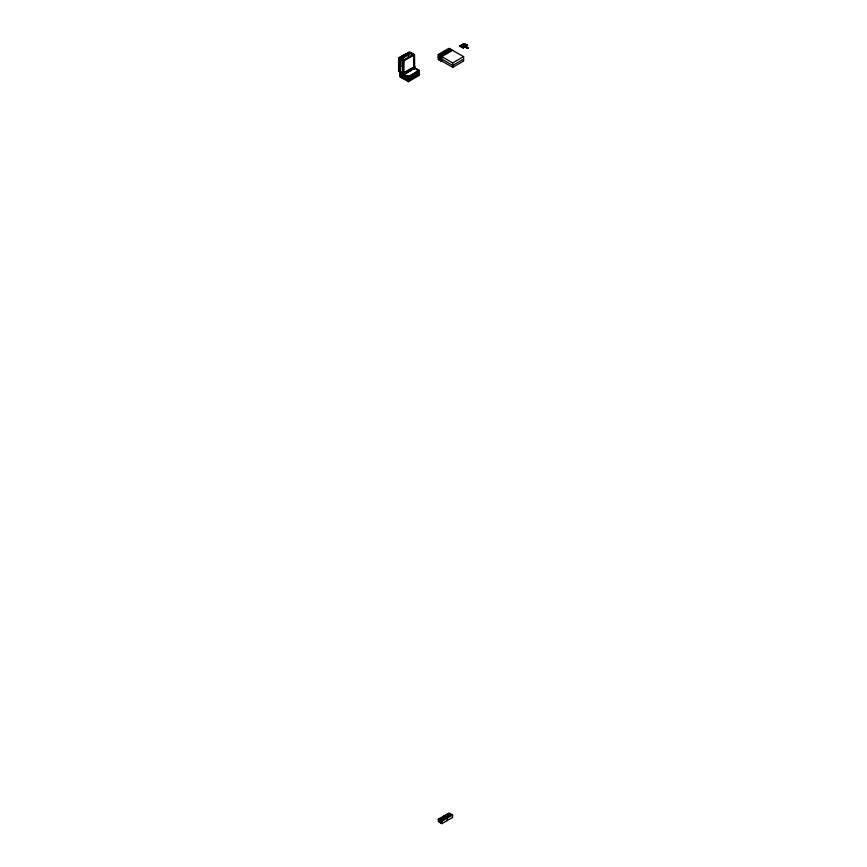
<?xml version="1.0" encoding="UTF-8"?>
<svg xmlns="http://www.w3.org/2000/svg" width="867" height="867" viewBox="0 0 867 867"><rect width="100%" height="100%" fill="white"/><g stroke="black" fill="none" stroke-linecap="round" stroke-linejoin="round"><path stroke-width="1.3" d="M400.706 72.427L400.706 59.27L411.608 52.974L411.608 54.242M402.83 73.652L402.83 60.495L413.732 54.209L413.732 55.466M403.318 76.329L403.318 73.37L399.665 71.267L399.665 66.163L400.706 66.759L400.706 60.527L399.665 59.931M414.22 67.648L414.22 67.073M398.582 58.035L409.3 52.118L398.582 58.035L398.582 71.192L403.318 73.933L413.147 68.255M410.568 53.635L410.568 52.378L399.579 58.609L399.579 71.766L400.066 58.327L399.308 58.457L403.654 60.983M408.628 53.83L399.308 59.715M402.093 58.111L398.82 59.996L399.308 60.278M403.513 60.896L414.556 54.686L414.556 68.851M398.582 71.192L399.297 71.051L398.82 71.322L398.82 58.176M403.719 72.774L414.654 66.575M452.704 50.34L441.802 56.626L441.802 61.535L438.193 59.455L438.193 54.545L448.987 48.314L463.607 56.626L463.607 61.037L452.704 67.333L441.802 61.037M403.383 74.985L403.935 75.299M406.276 73.305L411.727 70.162M414.654 68.58L414.101 68.894L415.033 68.872M414.296 69.067L414.99 68.276M403.784 74.898L405.789 75.743L404.206 75.223M439.396 57.764L440.599 60.246L439.396 60.148L439.396 55.239L450.19 49.007L450.19 50.21M405.366 75.386L404.553 75.494L405.062 75.18M403.534 74.822L405.68 75.624M459.835 45.962L463.65 47.533L463.108 48.108L459.835 45.962L463.65 47.533M460.767 45.366L464.636 46.97L464.083 47.533L460.767 45.366L464.636 46.97M461.764 44.791L465.633 46.395L465.091 46.959L461.764 44.791L465.633 46.395M462.718 44.228L466.533 45.799L465.991 46.374L462.718 44.228L466.533 45.799M463.704 43.664L467.519 45.236L466.977 45.799L463.704 43.664L467.519 45.236M407.718 76.578L406.937 76.719L407.555 76.459M459.835 46.211L463.65 47.793M460.767 45.615L464.636 47.219M461.764 45.041L465.633 46.645M462.718 44.488L466.533 46.059M463.704 43.914L467.519 45.485M407.165 76.914L409.549 75.7M416.084 71.928L418.262 70.162M408.173 76.935L407.479 77.152C407.078 75.743 409.983 80.458 408.433 81.671L419.335 75.386L419.184 71.462M419.335 70.465L414.556 67.702L403.654 73.998L408.433 76.762L419.335 70.465L407.436 77.098L408.433 77.9L419.335 71.603L418.804 71.192M407.631 77.271L408.942 77.531L408.249 77.748M418.761 71.863L417.482 70.877L418.685 71.072M408.942 77.553L407.783 77.369M418.143 70.682L417.298 70.736C418.544 72.72 419.52 70.866 418.295 71.538L417.569 70.942M408.097 77.629L408.791 77.412M418.609 71.777L419.303 71.549M419.335 72.861L408.433 79.157L399.72 74.248M419.335 74.118L408.433 80.414L403.318 77.466M467.551 47.479C464.885 47.826 470.9 48.303 466.945 47.837M467.346 47.317L466.403 47.718L467.757 47.642M466.695 47.609L467.551 47.447M467.844 47.674L467.107 47.967L468.418 47.837M467.27 48.097L468.007 47.815M467.4 48.194L468.418 48.173M438.193 54.545L452.704 62.923L463.607 56.626M463.607 59.151L452.704 65.437L438.193 56.94M438.312 819.174L448.987 813.008L452.596 815.088L452.596 817.483L441.91 823.65L438.312 821.569L438.312 819.174L441.91 821.255L452.596 815.088M439.504 819.868L440.707 822.36L439.504 822.263L439.504 819.868L450.19 813.701L450.19 814.904M439.396 57.634L440.599 57.731L439.396 55.239M466.403 47.718L467.801 48.519L466.695 47.642M443.644 51.402L447.253 53.483M443.536 51.467L447.144 53.548M410.47 52.323L414.556 54.686M414.133 54.686L414.068 67.528M406.612 54.556L406.124 54.838M407.739 55.217L409.863 56.442M407.241 55.499L409.365 56.723M403.177 55.38L403.523 58.078M401.519 56.333L401.649 59.162M399.752 57.352L399.882 70.704M399.308 71.603L399.167 57.688L399.167 70.845M399.297 57.894L399.058 70.91M401.193 58.989L403.318 60.213M403.729 60.766L403.534 76.329M419.335 70.78L414.599 68.049L403.697 74.334L408.433 77.076M419.151 71.181L418.111 70.65M399.665 60.495L400.706 61.102M399.665 65.599L400.706 66.195M407.793 76.632L408.791 77.152M403.318 74.941L408.433 77.9M408.433 81.671L399.72 76.643L399.795 58.176M443.644 816.096L447.253 818.177L447.253 820.561M444.738 52.161L445.941 53.451L446.05 52.789M452.704 62.923L452.704 67.333M451.393 50.308L451.393 49.701L440.599 55.932L440.599 60.842M451.393 814.991L451.393 814.395L440.707 820.561L440.707 822.956M446.05 817.483L446.05 818.08M441.91 821.255L441.91 823.65M418.956 70.563L418.956 71.311M414.415 67.474L414.35 54.567L403.318 60.788L403.318 78.724M414.22 54.491L414.285 68.688M408.129 77.662L407.36 76.459M405.756 75.711L404.748 75.646M404.098 74.562L404.174 75.223M403.664 60.733L403.654 75.136M403.415 55.51L403.415 58.143M402.115 73.24L402.115 78.03M414.654 66.857L403.751 73.153L403.816 74.096L414.719 67.799L414.719 66.965M402.115 73.847L400.922 73.749L402.115 75.039L400.922 74.941L402.115 77.434L400.922 77.336L400.922 72.546L402.115 73.847"/></g></svg>
